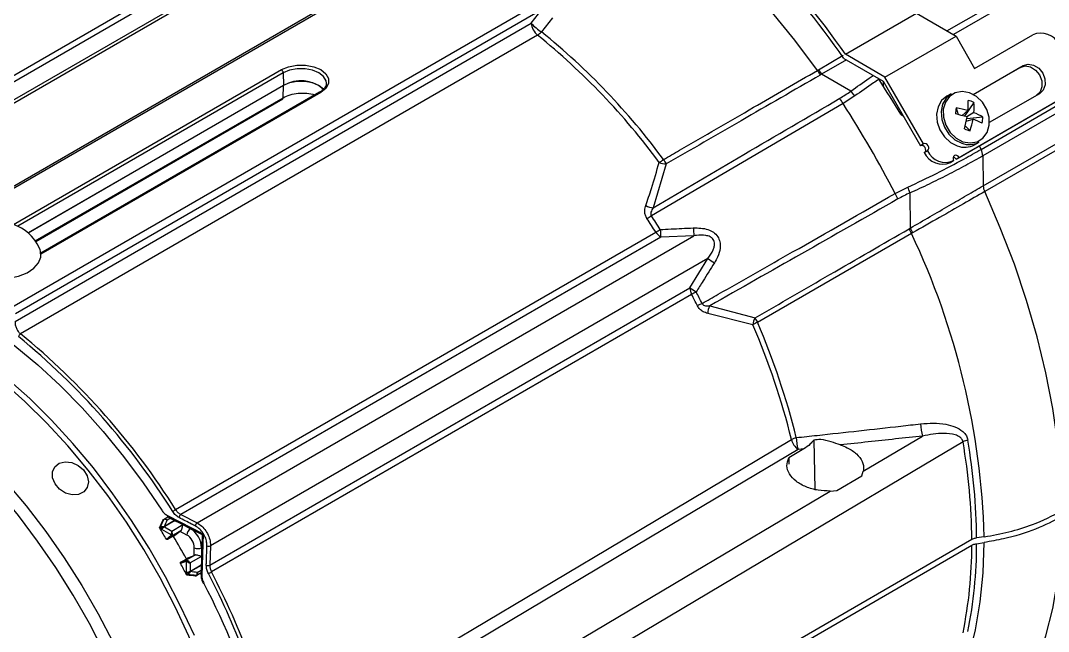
# Model space of a CAD drawing. Extents: x 17.1 to 113.1, y 3.8 to 84.5.
# Drawn here: x 77 to 82.94, y 64 to 67.53 of the extents above; entities that cross this region are included whole.
import ezdxf

# ---------------------------------------------------------------- set-up
doc = ezdxf.new("R2010")
doc.units = 0
doc.header["$MEASUREMENT"] = 0
doc.layers.add('OBJECT', color=7, linetype='CONTINUOUS')

msp = doc.modelspace()

# ---------------------------------------------------------------- linework, layer by layer
at = {"layer": 'OBJECT'}
for p, q in [((79.4542, 68.0082), (76.3479, 66.215)), ((76.3631, 66.2136), (79.492, 68.0199)), ((78.1621, 67.9003), (75.2384, 66.2125)), ((78.1585, 67.8614), (75.2913, 66.2062)), ((75.3751, 66.1517), (78.145, 67.7508)), ((78.1736, 67.7465), (75.4025, 66.1468)), ((82.3491, 67.4668), (82.8655, 67.7649)), ((82.8934, 67.7372), (82.3871, 67.4449)), ((76.9532, 65.8729), (80.0821, 67.6792)), ((76.9737, 65.8364), (80.0133, 67.5911)), ((79.9509, 67.5107), (80.0133, 67.5911)), ((81.7632, 67.3316), (82.1733, 67.5683)), ((82.1733, 67.5683), (82.4019, 67.4364)), ((76.9715, 65.7907), (79.9509, 67.5107)), ((80.0722, 67.5407), (80.0096, 67.4604)), ((82.5093, 67.2503), (82.8452, 67.4442)), ((79.9866, 67.4417), (77.0034, 65.7195)), ((81.9917, 67.1996), (82.4019, 67.4364)), ((82.4019, 67.4364), (82.5093, 67.2503)), ((81.6087, 67.2424), (81.7513, 67.3259)), ((81.9917, 67.1996), (81.7632, 67.3316)), ((81.7549, 67.3069), (81.9812, 67.1763)), ((76.9622, 66.35), (78.5085, 67.2427)), ((78.5191, 67.2247), (76.9871, 66.3403)), ((78.5191, 67.2247), (78.5207, 67.1527)), ((81.6019, 67.2385), (81.6087, 67.2424)), ((81.7943, 67.1188), (81.6259, 67.2161)), ((82.5005, 67.0991), (82.7893, 67.2658)), ((82.5005, 67.0991), (82.7713, 67.2554)), ((82.7713, 67.2554), (82.7893, 67.2658)), ((77.0469, 66.3019), (78.5207, 67.1527)), ((78.5207, 67.1521), (77.0473, 66.3015)), ((78.5191, 67.0812), (78.5207, 67.1521)), ((81.9574, 67.1866), (81.9522, 67.1931)), ((81.9812, 67.1763), (82.1962, 66.8039)), ((82.2142, 66.8143), (81.9917, 67.1996)), ((82.5462, 66.7832), (83.22, 67.1722)), ((78.7284, 67.1122), (77.1205, 66.184)), ((78.7359, 67.1114), (77.1209, 66.1791)), ((81.8171, 67.091), (81.7496, 67.0473)), ((82.3741, 67.1041), (82.3479, 67.089)), ((82.4198, 66.7367), (83.0452, 67.0977)), ((83.2301, 67.1349), (82.5563, 66.7459)), ((82.8828, 67.1039), (82.594, 66.9372)), ((77.0884, 66.2553), (78.5191, 67.0812)), ((77.0907, 66.2519), (78.516, 67.0746)), ((81.7496, 67.0473), (80.6439, 66.4001)), ((82.4018, 66.7263), (83.0272, 67.0873)), ((82.5048, 67.0543), (82.4506, 66.9742)), ((82.4026, 67.0219), (82.4139, 66.9838)), ((82.4381, 66.9777), (82.4701, 67.0069)), ((82.5051, 66.9948), (82.4633, 66.9704)), ((82.4831, 66.8903), (82.4547, 66.9181)), ((82.4607, 66.945), (82.5002, 66.9577)), ((82.5572, 66.9685), (82.4632, 66.9583)), ((82.5589, 66.5731), (83.1575, 66.9187)), ((82.2142, 66.8143), (82.1962, 66.8039)), ((82.509, 66.8101), (82.5351, 66.8252)), ((82.5358, 66.8036), (82.5462, 66.7832)), ((82.2187, 66.7649), (82.2367, 66.7753)), ((82.4198, 66.7367), (82.4018, 66.7263)), ((82.5563, 66.7459), (82.5589, 66.5731)), ((82.9711, 66.7729), (82.5671, 66.5397)), ((80.7296, 66.6994), (80.6548, 66.4466)), ((82.3876, 66.7181), (82.3696, 66.7077)), ((82.3696, 66.7077), (82.3699, 66.7079)), ((82.3699, 66.7079), (82.3879, 66.7183)), ((82.3876, 66.7181), (82.3879, 66.7183)), ((82.0499, 66.5281), (82.1238, 66.5656)), ((82.136, 66.5326), (82.1376, 66.3292)), ((77.8983, 64.706), (80.6694, 66.3057)), ((80.698, 66.2769), (77.928, 64.6779)), ((78.0224, 64.6295), (80.8896, 66.2848)), ((80.8896, 66.2848), (80.698, 66.2769)), ((82.1449, 66.2981), (81.2557, 65.7859)), ((82.1515, 66.3019), (82.1449, 66.2981)), ((80.9695, 66.1545), (78.0995, 64.4977)), ((80.8657, 65.9845), (80.9695, 66.1545)), ((78.0957, 64.3854), (80.8657, 65.9845)), ((80.8762, 65.9465), (78.1051, 64.3468)), ((80.9803, 65.8807), (81.2422, 65.8114)), ((81.2289, 65.7723), (80.9687, 65.8377)), ((81.5803, 65.1069), (81.5866, 64.8232)), ((81.8667, 64.9272), (82.209, 65.1304)), ((81.5236, 65.0569), (81.4361, 65.0052)), ((81.5236, 65.0569), (81.4904, 65.0535)), ((81.4361, 65.0052), (81.4375, 64.9679)), ((81.7137, 64.8156), (81.858, 64.9007)), ((81.858, 64.9007), (81.8667, 64.9272)), ((81.6751, 64.8134), (81.7137, 64.8156)), ((77.8325, 64.6516), (77.8542, 64.6641)), ((77.8689, 64.6565), (77.8489, 64.6449)), ((77.8505, 64.6721), (78.0574, 64.5657)), ((77.928, 64.6779), (78.0224, 64.6295)), ((77.8063, 64.6035), (77.8114, 64.6065)), ((77.8118, 64.6017), (77.8068, 64.5988)), ((77.8114, 64.6065), (77.8117, 64.6066)), ((77.8122, 64.602), (77.8118, 64.6017)), ((77.831, 64.65), (77.8255, 64.6468)), ((77.8269, 64.6484), (77.8324, 64.6516)), ((77.8311, 64.65), (77.831, 64.65)), ((77.832, 64.6092), (77.8336, 64.6104)), ((77.834, 64.6069), (77.8327, 64.6061)), ((77.8336, 64.6104), (77.8924, 64.6444)), ((77.8359, 64.608), (77.834, 64.6069)), ((77.834, 64.6069), (77.876, 64.5827)), ((77.8959, 64.6426), (77.8359, 64.608)), ((77.876, 64.5827), (77.9406, 64.62)), ((77.9406, 64.62), (77.9841, 64.5961)), ((77.9852, 64.5968), (77.9841, 64.5961)), ((77.8725, 64.5603), (77.8181, 64.5917)), ((77.8455, 64.5358), (77.8708, 64.556)), ((77.8941, 64.558), (77.8516, 64.5335)), ((77.877, 64.5538), (77.8516, 64.5335)), ((77.928, 64.5833), (77.877, 64.5538)), ((77.8954, 64.5583), (77.886, 64.5507)), ((77.9249, 64.5808), (77.8862, 64.5504)), ((77.9634, 64.5597), (77.9249, 64.5808)), ((78.0574, 64.5657), (78.0495, 64.3261)), ((82.5646, 64.5493), (82.5207, 64.5425)), ((78.0049, 64.4423), (78.0058, 64.4862)), ((78.0477, 64.4859), (78.0467, 64.4363)), ((78.0495, 64.4869), (78.0477, 64.4859)), ((78.0995, 64.4977), (78.0957, 64.3854)), ((82.4929, 64.5332), (79.1809, 62.6213)), ((79.1809, 62.5886), (82.4929, 64.5006)), ((82.5207, 64.5098), (82.5646, 64.5166)), ((77.9273, 64.4025), (77.9698, 64.427)), ((77.9576, 64.4143), (78.0086, 64.4438)), ((77.9591, 64.424), (78.0049, 64.4423)), ((77.9593, 64.4236), (77.9706, 64.428)), ((78.0467, 64.4363), (77.9821, 64.399)), ((77.9563, 64.4079), (77.9261, 64.3961)), ((77.9273, 64.4025), (77.9576, 64.4143)), ((77.9609, 64.3444), (77.9609, 64.4072)), ((77.9821, 64.399), (77.9821, 64.3505)), ((77.9839, 64.3517), (78.0462, 64.3876)), ((78.0461, 64.3838), (77.9848, 64.3484)), ((77.9614, 64.331), (77.9664, 64.3339)), ((77.9704, 64.3312), (77.9652, 64.3282)), ((77.9664, 64.3339), (77.9668, 64.3341)), ((77.9706, 64.3313), (77.9704, 64.3312)), ((77.9806, 64.3498), (77.9821, 64.3505)), ((77.9821, 64.3505), (77.9839, 64.3517)), ((77.9848, 64.3484), (77.9829, 64.3476)), ((78.0124, 64.3232), (78.0178, 64.3264)), ((78.0447, 64.3411), (78.0144, 64.3237)), ((78.0199, 64.3268), (78.0144, 64.3237)), ((78.0178, 64.3264), (78.0179, 64.3264)), ((78.02, 64.3269), (78.0199, 64.3268)), ((78.0447, 64.3411), (78.02, 64.3269)), ((78.0224, 64.3444), (78.0453, 64.3576))]:
    msp.add_line(p, q, dxfattribs=at)
at = {"layer": 'OBJECT', "flags": 128}
for points in [[(81.6019, 67.2385), (81.4714, 67.4129), (81.3354, 67.58), (81.1945, 67.739), (81.0492, 67.8891), (80.9004, 68.0297), (80.7488, 68.16), (80.5949, 68.2796), (80.4396, 68.3877), (80.2835, 68.484), (80.1274, 68.5679), (79.9721, 68.6391), (79.8182, 68.6972), (79.6666, 68.742), (79.5178, 68.7732), (79.3725, 68.7907), (79.2316, 68.7945), (79.0956, 68.7844), (78.9651, 68.7606)], [(78.5085, 67.2427), (78.5492, 67.2598), (78.597, 67.2688), (78.6473, 67.2688), (78.6952, 67.2598), (78.7359, 67.2427), (78.7654, 67.2192), (78.781, 67.1916), (78.781, 67.1626), (78.7654, 67.1349), (78.7359, 67.1114)], [(81.7694, 67.2986), (81.6259, 67.2161), (81.6259, 67.2161), (81.6259, 67.2161)], [(82.7893, 67.2658), (82.8182, 67.2743), (82.8497, 67.2691), (82.8792, 67.2511), (82.9022, 67.223), (82.915, 67.1891), (82.9159, 67.1546), (82.9045, 67.1246), (82.8828, 67.1039)], [(78.768, 67.1645), (78.7662, 67.1783), (78.7521, 67.2034), (78.7253, 67.2247), (78.6884, 67.2401), (78.645, 67.2483), (78.5994, 67.2483), (78.556, 67.2401), (78.5191, 67.2247)], [(82.7713, 67.2554), (82.8002, 67.2639), (82.8317, 67.2587), (82.8612, 67.2407), (82.8842, 67.2126), (82.897, 67.1787), (82.8979, 67.1442), (82.8865, 67.1142), (82.8648, 67.0935)], [(78.5207, 67.1527), (78.557, 67.1679), (78.5997, 67.1759), (78.6446, 67.1759), (78.6873, 67.1679), (78.7237, 67.1527), (78.7501, 67.1317), (78.7516, 67.1299)], [(81.9806, 67.1767), (81.9813, 67.1604), (81.9819, 67.1473)], [(82.3479, 67.089), (82.3186, 67.0641), (82.2982, 67.0287), (82.2893, 66.9862), (82.2928, 66.9404), (82.3084, 66.8955), (82.3346, 66.8553), (82.3692, 66.8235), (82.409, 66.803)], [(82.3741, 67.1041), (82.3447, 67.0793), (82.3243, 67.0438), (82.3155, 67.0013), (82.319, 66.9555), (82.3346, 66.9106), (82.3608, 66.8704), (82.3954, 66.8386), (82.4352, 66.8181)], [(82.442, 66.8272), (82.4839, 66.8199), (82.5236, 66.8271), (82.5571, 66.8482), (82.5812, 66.8809), (82.5935, 66.9223), (82.5927, 66.9681), (82.5791, 67.0139), (82.5538, 67.0552), (82.5195, 67.088), (82.4793, 67.1091), (82.4374, 67.1164), (82.3977, 67.1092), (82.3642, 67.0881), (82.3401, 67.0553), (82.3279, 67.014), (82.3286, 66.9682), (82.3422, 66.9224), (82.3675, 66.8811), (82.4019, 66.8482), (82.442, 66.8272)], [(82.2187, 66.7649), (82.2239, 66.7699), (82.2267, 66.7771), (82.2265, 66.7855), (82.2234, 66.7936), (82.2178, 66.8004), (82.2107, 66.8047), (82.2031, 66.8059), (82.1962, 66.8039)], [(82.2367, 66.7753), (82.2419, 66.7803), (82.2447, 66.7875), (82.2445, 66.7959), (82.2414, 66.804), (82.2358, 66.8108), (82.2287, 66.8151), (82.2211, 66.8163), (82.2142, 66.8143)], [(82.4198, 66.7367), (82.4143, 66.7434), (82.4072, 66.7478), (82.3996, 66.749), (82.3926, 66.747), (82.3874, 66.742), (82.3847, 66.7348), (82.3849, 66.7265), (82.3879, 66.7183)], [(83.0129, 64.6987), (83.0063, 64.8903), (82.9887, 65.0873), (82.96, 65.2889), (82.9204, 65.4941), (82.8701, 65.7018), (82.8093, 65.9113), (82.7383, 66.1214), (82.6574, 66.3312), (82.5671, 66.5397)], [(76.7182, 66.0779), (76.7649, 66.057), (76.8192, 66.0434), (76.8777, 66.0381), (76.9365, 66.0413), (76.9922, 66.0529), (77.0411, 66.0721), (77.0803, 66.0977), (77.1071, 66.1281), (77.12, 66.1614), (77.1182, 66.1956), (77.1156, 66.2035)], [(75.7585, 66.131), (75.7899, 66.1319), (75.9122, 66.1275), (76.0383, 66.1103), (76.1676, 66.0806), (76.2994, 66.0384), (76.433, 65.9839), (76.5677, 65.9176), (76.7027, 65.8396), (76.8373, 65.7505), (76.9709, 65.6507), (77.1027, 65.5407), (77.232, 65.4212), (77.3582, 65.2927), (77.4804, 65.156), (77.5982, 65.0118), (77.7109, 64.8608), (77.8178, 64.7038)], [(77.8687, 62.3842), (77.8638, 62.54), (77.8492, 62.7007), (77.8248, 62.8653), (77.7909, 63.0329), (77.7476, 63.2026), (77.6951, 63.3735), (77.6339, 63.5447), (77.5641, 63.7152), (77.4861, 63.8841), (77.4005, 64.0504), (77.3076, 64.2133), (77.2079, 64.3719), (77.1021, 64.5252), (76.9907, 64.6726), (76.8743, 64.813), (76.7535, 64.9459), (76.6289, 65.0705), (76.5014, 65.186), (76.3715, 65.2919), (76.24, 65.3875), (76.1076, 65.4725), (75.9751, 65.5462), (75.8506, 65.605)], [(78.2837, 62.6413), (78.2787, 62.7977), (78.2639, 62.959), (78.2391, 63.1242), (78.2047, 63.2925), (78.1607, 63.4628), (78.1075, 63.6344), (78.0454, 63.8061), (77.9746, 63.977), (77.8956, 64.1463), (77.8088, 64.3128), (77.7147, 64.4758), (77.6139, 64.6342), (77.5068, 64.7872), (77.3942, 64.934), (77.2766, 65.0737), (77.1546, 65.2055), (77.029, 65.3287), (76.9005, 65.4427)], [(78.0067, 63.9796), (77.9273, 64.1504), (77.8402, 64.3185), (77.7457, 64.483), (77.6444, 64.6431), (77.5368, 64.7978), (77.4235, 64.9462), (77.3053, 65.0876), (77.1826, 65.2212), (77.0562, 65.3462), (76.9269, 65.462)], [(78.5567, 63.3875), (78.6441, 63.4395), (78.9935, 63.6473), (80.3913, 64.4787), (81.4521, 65.1098)], [(82.4421, 65.0965), (82.2775, 64.9987), (81.5723, 64.5796), (79.0978, 63.1093)], [(81.4904, 65.0535), (80.639, 64.5466), (79.7295, 64.0052), (78.5953, 63.3302)], [(77.3666, 64.9346), (77.3871, 64.9015), (77.3945, 64.8663), (77.3879, 64.8338), (77.3681, 64.8085), (77.3379, 64.7936), (77.3012, 64.7913), (77.2632, 64.8019), (77.2288, 64.8238), (77.2028, 64.8542), (77.1886, 64.8889), (77.1882, 64.9233), (77.2016, 64.9527), (77.227, 64.9732), (77.2611, 64.9819), (77.2991, 64.9777), (77.3359, 64.9612), (77.3666, 64.9346)], [(76.9181, 64.8667), (77.0357, 64.727), (77.1484, 64.5803), (77.2554, 64.4272), (77.3562, 64.2688), (77.4503, 64.1059), (77.5371, 63.9393), (77.6161, 63.7701), (77.6869, 63.5991), (77.7491, 63.4274), (77.8023, 63.2559), (77.8462, 63.0855), (77.8806, 62.9172), (77.9054, 62.752), (77.9203, 62.5907), (77.9252, 62.4343)], [(79.3879, 63.4559), (79.9285, 63.7768), (80.8392, 64.3173), (81.6751, 64.8134)], [(82.5671, 63.3398), (82.6574, 63.444), (82.7383, 63.5604), (82.8093, 63.6886), (82.8701, 63.8278), (82.9204, 63.9775), (82.96, 64.1369), (82.9887, 64.3054), (83.0063, 64.482), (83.0129, 64.666)], [(82.1449, 63.2525), (82.2299, 63.3525), (82.306, 63.464), (82.3729, 63.5864), (82.4301, 63.7193), (82.4774, 63.8619), (82.5147, 64.0137), (82.5417, 64.1739), (82.5584, 64.3418), (82.5646, 64.5166)]]:
    msp.add_lwpolyline(points, dxfattribs=at)
at = {"layer": 'OBJECT'}
for centre, radius, start, end in [((77.7762, 64.5578), 4.8569, 34.82672, 53.35892), ((77.7977, 64.5659), 4.8138, 34.70928, 53.29638), ((77.81, 64.4219), 6.069, 26.94753, 33.11138), ((80.0482, 67.5173), 0.0976, 183.87692, 230.84125), ((80.1319, 67.6624), 0.2362, 219.96129, 238.81637), ((79.933, 67.5312), 0.1043, 300.93034, 317.26835), ((77.5142, 64.3678), 3.9738, 36.37435, 51.09902), ((82.8914, 67.3385), 0.1153, 24.81627, 113.6432), ((77.4988, 64.3586), 3.9616, 36.37434, 51.09902), ((78.496, 67.2232), 0.0231, 3.54022, 57.32576), ((82.0606, 67.5088), 0.5325, 210.5142, 213.90147), ((82.0187, 67.4909), 0.4794, 211.21424, 214.97564), ((78.6203, 66.9782), 0.2003, 49.26723, 119.79659), ((78.5066, 67.1524), 0.0141, 358.69957, 1.30043), ((76.9568, 63.9299), 5.9676, 30.80361, 33.07498), ((78.7315, 67.1057), 0.00721, 52.84791, 115.84267), ((81.5829, 66.9219), 0.2889, 35.82385, 42.95072), ((78.512, 67.0805), 0.00709, 303.89165, 5.39652), ((81.299, 66.7818), 0.5231, 30.51137, 34.41832), ((76.8827, 63.8866), 5.8032, 27.07699, 33.00133), ((82.0524, 67.0505), 0.42, 354.03636, 2.05856), ((82.4147, 66.8465), 0.2265, 66.56585, 75.30776), ((82.1972, 67.0231), 0.3091, 354.75175, 5.80016), ((83.4365, 66.8674), 1.0454, 171.4975, 173.41282), ((82.2436, 66.2574), 0.7461, 72.71897, 78.05298), ((82.3252, 66.5171), 0.5107, 73.5175, 81.28413), ((81.7695, 67.0851), 0.7052, 344.91361, 350.58889), ((82.394, 66.7095), 0.3061, 57.79682, 68.73041), ((82.0142, 67.0451), 0.4937, 341.73043, 349.81115), ((82.3511, 66.56), 0.4247, 61.68252, 69.45353), ((82.328, 66.9813), 0.2295, 348.08849, 356.8211), ((82.7649, 67.7586), 0.913, 249.85323, 252.02015), ((82.4513, 66.9139), 0.1187, 249.13515, 299.05009), ((82.4775, 66.929), 0.1187, 249.13475, 299.05079), ((82.3234, 66.8133), 0.1153, 204.81634, 293.64299), ((82.3414, 66.8237), 0.1153, 204.81636, 293.64294), ((82.3807, 66.715), 0.0239, 28.2481, 78.29153), ((82.469, 66.7422), 0.0874, 2.39542, 27.93665), ((80.5343, 66.9716), 0.3054, 300.34369, 305.98543), ((80.731, 66.8069), 0.1075, 246.74006, 269.22435), ((81.1787, 66.9998), 0.5403, 210.62594, 213.78091), ((81.8591, 66.449), 0.2892, 16.80314, 23.77978), ((82.6439, 66.5763), 0.0851, 182.17541, 205.4882), ((81.5884, 66.2674), 0.53, 25.68741, 29.46344), ((80.6622, 66.5574), 0.1111, 242.77848, 266.17413), ((80.3363, 66.869), 0.5608, 300.1874, 303.26197), ((76.7501, 63.8116), 4.6455, 32.4714, 33.62674), ((76.7647, 63.8201), 4.6588, 32.47123, 33.62682), ((76.8851, 66.1158), 0.2466, 20.83602, 159.16398), ((80.2573, 67.0158), 0.8209, 300.12718, 302.22806), ((81.4479, 66.3474), 0.7532, 181.98613, 185.3674), ((81.4747, 66.3563), 0.5894, 182.49625, 186.97217), ((82.6149, 66.5637), 0.5399, 206.22133, 209.4711), ((82.5791, 66.5366), 0.4878, 205.16767, 208.76314), ((80.7439, 66.3511), 0.0872, 211.38436, 238.28009), ((78.1628, 64.4175), 4.4038, 1.71476, 25.27918), ((81.3289, 66.6511), 0.6131, 234.10833, 238.35679), ((80.9535, 65.9883), 0.0878, 182.43704, 208.39713), ((81.3245, 66.662), 0.8182, 235.89063, 238.95575), ((81.264, 65.2711), 0.7788, 117.64709, 119.86167), ((76.7637, 63.8164), 4.6616, 26.47846, 27.39109), ((76.7532, 63.8101), 4.6436, 26.47801, 27.39136), ((81.1972, 65.3789), 0.5781, 116.83064, 119.81364), ((81.0812, 65.8306), 0.1127, 153.58924, 176.38088), ((81.3368, 65.7574), 0.1089, 150.26085, 172.12493), ((81.3803, 65.5063), 0.3061, 114.0217, 119.65022), ((81.7339, 66.0549), 0.5486, 206.34144, 209.35921), ((77.4156, 64.1224), 4.185, 13.8093, 23.4219), ((77.4005, 64.1139), 4.1722, 13.80932, 23.42187), ((77.0184, 65.6951), 0.0286, 121.6808, 163.1743), ((74.3996, 62.518), 4.1064, 32.01679, 50.87087), ((74.3987, 62.5178), 4.1273, 32.01678, 50.87088), ((82.4367, 65.2033), 0.239, 180.66913, 197.74885), ((81.5166, 64.9945), 0.1321, 106.26921, 119.23214), ((81.5491, 65.1346), 0.1001, 194.37684, 234.15767), ((81.7232, 65.1255), 0.2436, 180.9856, 197.19511), ((82.4952, 65.0012), 0.109, 103.45057, 119.09761), ((78.9828, 64.5007), 3.5102, 0.53128, 9.77235), ((79.0015, 64.5099), 3.5193, 0.53051, 9.77237), ((77.8582, 64.6707), 0.0078, 169.74448, 233.9466), ((78.0001, 64.5302), 0.2031, 120.07302, 125.74768), ((77.9425, 64.6581), 0.0245, 126.22138, 175.66175), ((74.0724, 62.2645), 4.404, 31.04628, 32.00882), ((77.8163, 64.6045), 0.00528, 157.8179, 211.69856), ((77.8166, 64.6048), 0.00525, 159.69794, 212.99811), ((74.0102, 62.2262), 4.4828, 31.8484, 31.99984), ((77.8157, 64.6066), 0.0136, 4.06871, 8.59693), ((77.8531, 64.5765), 0.0387, 125.43474, 126.09311), ((77.8342, 64.6485), 0.00353, 120.45374, 155.87818), ((77.8342, 64.6486), 0.00346, 120.49995, 156.26566), ((77.838, 64.6128), 0.00706, 210.68546, 235.46171), ((77.8396, 64.614), 0.00707, 210.84032, 238.23502), ((78.0369, 64.6098), 0.0245, 126.34867, 175.74625), ((77.8671, 64.5599), 0.00535, 313.45248, 4.40469), ((77.8751, 64.5583), 0.00488, 208.48014, 293.57526), ((77.876, 64.5671), 0.00769, 242.61398, 297.38699), ((77.8715, 64.5596), 0.00802, 313.44967, 4.40803), ((74.0987, 62.2794), 4.4162, 29.04815, 30.95185), ((78.0106, 64.557), 0.0473, 124.12992, 176.71711), ((78.0271, 64.5284), 0.0473, 243.28665, 295.86606), ((78.0894, 64.5205), 0.025, 245.3089, 293.80822), ((79.9592, 64.5007), 2.5337, 348.50934, 359.99744), ((79.9804, 64.5099), 2.5404, 348.50944, 359.99829), ((74.0696, 62.2624), 4.4074, 27.99161, 28.9534), ((77.9605, 64.4104), 0.00488, 126.42108, 211.52362), ((77.9578, 64.4027), 0.00535, 55.59338, 106.56354), ((77.9599, 64.4067), 0.00802, 55.59642, 106.56014), ((77.9685, 64.4068), 0.00769, 122.611, 177.389), ((78.0856, 64.4082), 0.0249, 245.40101, 293.94563), ((73.9604, 62.2038), 4.5371, 28.00107, 28.15071), ((77.9711, 64.3364), 0.00528, 208.30248, 262.17674), ((77.9715, 64.3365), 0.00525, 207.00104, 260.30079), ((77.9726, 64.3347), 0.0137, 51.42431, 55.91821), ((77.9634, 64.3864), 0.0432, 293.96339, 294.55335), ((77.9891, 64.3511), 0.00707, 184.55392, 209.30345), ((77.991, 64.3519), 0.00707, 181.77113, 209.15885), ((78.0182, 64.3299), 0.00353, 264.09599, 299.56238), ((78.0183, 64.3299), 0.00346, 263.73696, 299.50004), ((78.052, 64.3333), 0.00761, 186.88113, 251.41896), ((78.0089, 64.514), 0.193, 293.94248, 299.91633), ((74.3253, 62.3671), 4.2468, 12.73962, 27.64637), ((74.324, 62.3662), 4.2684, 12.73963, 27.64637), ((78.0574, 64.2876), 0.00643, 269.10222, 301.98593), ((74.8343, 62.5695), 3.6528, 1.92232, 27.96007)]:
    msp.add_arc(centre, radius, start, end, dxfattribs=at)
for centre, major_axis, ratio, start_param, end_param in [((76.4186, 63.6186), (2.1247, 4.0606), 0.178723, 5.049538, 5.060499), ((76.428, 63.6391), (2.1331, 4.0765), 0.178723, 5.044213, 5.055125), ((76.4398, 63.6309), (2.1283, 4.0899), 0.180061, 5.046579, 5.055249), ((77.876, 64.5705), (0.0023, 0.0159), 0.166917, 0.719043, 2.289839), ((77.876, 64.5705), (-0.0023, 0.0159), 0.166917, 3.993346, 5.564143), ((77.9456, 64.5927), (0.0279, 0.0189), 0.073663, 2.202362, 2.357251), ((77.9623, 64.5101), (-0.03, 0.052), 0.605893, 3.927074, 5.497871), ((77.983, 64.522), (-0.045, 0.0779), 0.596389, 3.927074, 5.49787), ((78.0256, 64.4543), (0.0303, 0.0148), 0.073527, 3.925922, 4.080811), ((77.9715, 64.4051), (0.015, -0.006), 0.166829, 3.993239, 5.564035), ((77.9715, 64.4051), (0.0126, -0.01), 0.166963, 0.719175, 2.289971), ((76.4186, 63.6186), (4.5791, -0.1905), 0.178783, 1.222738, 1.233699), ((76.441, 63.6166), (4.597, -0.1912), 0.178783, 1.228112, 1.239024), ((76.4398, 63.6309), (4.6063, -0.202), 0.180122, 1.227989, 1.236658)]:
    msp.add_ellipse(centre, major_axis=major_axis, ratio=ratio, start_param=start_param, end_param=end_param, dxfattribs=at)
for points, knots in [([(83.2416, 67.1874), (83.2248, 67.22), (83.1762, 67.3142), (83.0907, 67.468), (82.9985, 67.6222), (82.9392, 67.7144), (82.9174, 67.7482)], [0, 0, 0, 0, 0.169694, 0.491691, 0.81372, 1, 1, 1, 1]), ([(80.7137, 66.7245), (80.7446, 66.7424), (80.918, 66.8428), (81.214, 67.0141), (81.4792, 67.1675), (81.6019, 67.2385)], [0, 0, 0, 0, 0.1041979, 0.5858463, 1, 1, 1, 1]), ([(81.6186, 67.2118), (81.4663, 67.124), (81.17, 66.9532), (80.8736, 66.7824), (80.7296, 66.6994)], [0, 0, 0, 0, 0.514049, 1, 1, 1, 1]), ([(81.6259, 67.2161), (81.6259, 67.2161), (81.6235, 67.2146), (81.6211, 67.2132), (81.6186, 67.2118)], [0, 0, 0, 0, 0.000279, 1, 1, 1, 1]), ([(81.7943, 67.1188), (81.7943, 67.1188), (81.8299, 67.1434), (81.8729, 67.175), (81.916, 67.2038), (81.9241, 67.2093)], [0, 0, 0, 0, 0.000016, 0.810457, 1, 1, 1, 1]), ([(78.7674, 67.1644), (78.7676, 67.1635), (78.7692, 67.1556), (78.7621, 67.1414), (78.7471, 67.124), (78.7334, 67.1154), (78.7284, 67.1122)], [0, 0, 0, 0, 0.046584, 0.450235, 0.797216, 1, 1, 1, 1]), ([(81.9574, 67.1866), (81.947, 67.1797), (81.9005, 67.1492), (81.8536, 67.1164), (81.8171, 67.091)], [0, 0, 0, 0, 0.224508, 1, 1, 1, 1]), ([(78.5191, 67.0812), (78.5318, 67.0873), (78.5571, 67.0995), (78.6059, 67.1085), (78.6544, 67.1076), (78.688, 67.1028), (78.7004, 67.0964), (78.7007, 67.0962)], [0, 0, 0, 0, 0.248165, 0.496311, 0.744932, 0.993995, 1, 1, 1, 1]), ([(81.7305, 67.0774), (81.7521, 67.0908), (81.7737, 67.1042), (81.7943, 67.1188), (81.7943, 67.1188)], [0, 0, 0, 0, 0.99997, 1, 1, 1, 1]), ([(80.6548, 66.4466), (80.8292, 66.5491), (81.1875, 66.7598), (81.5463, 66.9697), (81.7305, 67.0774)], [0, 0, 0, 0, 0.486655, 1, 1, 1, 1]), ([(82.0975, 66.9762), (82.0974, 66.9761), (82.0963, 66.9758), (82.0939, 66.9762), (82.09, 66.9776), (82.0859, 66.9809), (82.0837, 66.9842), (82.0825, 66.9858)], [0, 0, 0, 0, 0.014751, 0.194857, 0.382649, 0.683792, 1, 1, 1, 1]), ([(82.1238, 66.5656), (82.1797, 66.5918), (82.2931, 66.6449), (82.4339, 66.7195), (82.5137, 66.7648), (82.5462, 66.7832)], [0, 0, 0, 0, 0.365392, 0.741453, 1, 1, 1, 1]), ([(82.5563, 66.7459), (82.5563, 66.7459), (82.5249, 66.7278), (82.4589, 66.6909), (82.3547, 66.6358), (82.2466, 66.583), (82.1737, 66.5479), (82.136, 66.5326), (82.136, 66.5326)], [0, 0, 0, 0, 0.000005, 0.258899, 0.517796, 0.758901, 0.999996, 1, 1, 1, 1]), ([(80.6114, 66.4586), (80.6225, 66.4916), (80.6505, 66.5746), (80.6742, 66.6578), (80.6886, 66.7081)], [0, 0, 0, 0, 0.396331, 1, 1, 1, 1]), ([(82.1376, 66.3292), (82.1376, 66.3292), (82.176, 66.3513), (82.2522, 66.3958), (82.362, 66.4592), (82.4651, 66.5189), (82.5286, 66.5556), (82.5589, 66.5731), (82.5589, 66.5731)], [0, 0, 0, 0, 0.000005, 0.254675, 0.509348, 0.754672, 0.999996, 1, 1, 1, 1]), ([(80.9362, 65.8948), (80.9672, 65.9124), (81.1414, 66.0113), (81.5129, 66.2219), (81.8529, 66.4158), (82.0499, 66.5281)], [0, 0, 0, 0, 0.083466, 0.469044, 1, 1, 1, 1]), ([(82.066, 66.4972), (81.8805, 66.3915), (81.5188, 66.1857), (81.1566, 65.9806), (80.9803, 65.8807)], [0, 0, 0, 0, 0.513008, 1, 1, 1, 1]), ([(82.136, 66.5326), (82.136, 66.5326), (82.1123, 66.5217), (82.0892, 66.5094), (82.066, 66.4972)], [0, 0, 0, 0, 0.000029, 1, 1, 1, 1]), ([(82.5671, 66.5397), (82.5269, 66.5165), (82.4453, 66.4695), (82.3045, 66.3889), (82.2037, 66.3316), (82.1515, 66.3019)], [0, 0, 0, 0, 0.319105, 0.647495, 1, 1, 1, 1]), ([(80.6183, 66.3842), (80.6149, 66.3905), (80.608, 66.4031), (80.6045, 66.4276), (80.6072, 66.4459), (80.6108, 66.457), (80.6114, 66.4586)], [0, 0, 0, 0, 0.254854, 0.508631, 0.928591, 1, 1, 1, 1]), ([(80.6548, 66.4466), (80.6492, 66.4385), (80.6422, 66.4281), (80.6397, 66.413), (80.6405, 66.4056), (80.643, 66.4016), (80.6439, 66.4001)], [0, 0, 0, 0, 0.580898, 0.740076, 0.900892, 1, 1, 1, 1]), ([(80.6951, 66.3213), (80.7364, 66.3232), (80.8, 66.3261), (80.8635, 66.3295), (80.8858, 66.3306)], [0, 0, 0, 0, 0.648493, 1, 1, 1, 1]), ([(80.8858, 66.3306), (80.9146, 66.3303), (80.9553, 66.3297), (81.0028, 66.3067), (81.0275, 66.282), (81.0408, 66.2494), (81.0418, 66.2082), (81.029, 66.1666), (81.0136, 66.1401), (81.0073, 66.1292)], [0, 0, 0, 0, 0.26946, 0.38121, 0.493906, 0.593567, 0.708386, 0.879636, 1, 1, 1, 1]), ([(81.2422, 65.8114), (81.3863, 65.8947), (81.6824, 66.066), (81.9785, 66.2372), (82.1306, 66.3251)], [0, 0, 0, 0, 0.486388, 1, 1, 1, 1]), ([(82.1306, 66.3251), (82.1329, 66.3265), (82.1353, 66.3278), (82.1376, 66.3292), (82.1376, 66.3292)], [0, 0, 0, 0, 0.999705, 1, 1, 1, 1]), ([(80.9695, 66.1545), (80.9813, 66.1704), (80.9971, 66.1917), (81.0077, 66.2236), (81.0092, 66.2422), (81.0049, 66.2582), (80.9959, 66.2708), (80.9799, 66.2816), (80.9488, 66.2901), (80.917, 66.289), (80.8947, 66.2856), (80.8896, 66.2848)], [0, 0, 0, 0, 0.248555, 0.3333352, 0.4187373, 0.4770675, 0.535602, 0.6044922, 0.7131677, 0.9343368, 1, 1, 1, 1]), ([(81.0073, 66.1292), (80.9853, 66.0943), (80.9502, 66.0383), (80.9156, 65.9821), (80.9026, 65.961)], [0, 0, 0, 0, 0.624895, 1, 1, 1, 1]), ([(80.9687, 65.8377), (80.9598, 65.8403), (80.9438, 65.8449), (80.9226, 65.8599), (80.9139, 65.8738), (80.9098, 65.8805)], [0, 0, 0, 0, 0.395776, 0.712488, 1, 1, 1, 1]), ([(80.9362, 65.8948), (80.9373, 65.8928), (80.9396, 65.889), (80.9462, 65.8842), (80.9598, 65.8795), (80.9718, 65.8802), (80.9803, 65.8807)], [0, 0, 0, 0, 0.128041, 0.255391, 0.479319, 1, 1, 1, 1]), ([(76.9715, 65.7907), (76.9716, 65.7844), (76.9717, 65.7717), (76.9785, 65.7515), (76.9891, 65.7328), (76.9986, 65.7239), (77.0034, 65.7195)], [0, 0, 0, 0, 0.249668, 0.499372, 0.748128, 1, 1, 1, 1]), ([(81.4796, 65.1213), (81.5198, 65.1256), (81.7209, 65.1474), (81.9602, 65.1739), (82.1592, 65.1962), (82.1976, 65.2005)], [0, 0, 0, 0, 0.1678724, 0.839364, 1, 1, 1, 1]), ([(82.1976, 65.2005), (82.2221, 65.2025), (82.2711, 65.2065), (82.3379, 65.2007), (82.3962, 65.1856), (82.4374, 65.1628), (82.4623, 65.1345), (82.4675, 65.1156), (82.4698, 65.1073)], [0, 0, 0, 0, 0.227374, 0.454238, 0.628217, 0.803357, 0.912623, 1, 1, 1, 1]), ([(82.4421, 65.0965), (82.4407, 65.1015), (82.4374, 65.1126), (82.4217, 65.1277), (82.3865, 65.1429), (82.313, 65.1493), (82.2495, 65.1378), (82.209, 65.1304)], [0, 0, 0, 0, 0.062412, 0.139208, 0.265335, 0.530913, 1, 1, 1, 1]), ([(81.5803, 65.1069), (81.5738, 65.0991), (81.5563, 65.0781), (81.5362, 65.0651), (81.5236, 65.0569)], [0, 0, 0, 0, 0.372319, 1, 1, 1, 1]), ([(81.7341, 65.0791), (81.7166, 65.085), (81.6797, 65.0974), (81.6277, 65.1131), (81.5939, 65.1087), (81.5803, 65.1069)], [0, 0, 0, 0, 0.350762, 0.739165, 1, 1, 1, 1]), ([(82.209, 65.1304), (82.1045, 65.119), (81.9462, 65.1017), (81.7878, 65.0848), (81.7341, 65.0791)], [0, 0, 0, 0, 0.6605152, 1, 1, 1, 1]), ([(81.7341, 65.0791), (81.7479, 65.0741), (81.7839, 65.061), (81.8306, 65.0287), (81.8637, 64.9842), (81.8702, 64.9487), (81.8672, 64.9302), (81.8667, 64.9272)], [0, 0, 0, 0, 0.162696, 0.424831, 0.687546, 0.950209, 1, 1, 1, 1]), ([(81.6751, 64.8134), (81.6519, 64.8139), (81.6038, 64.815), (81.5344, 64.8351), (81.4761, 64.8681), (81.4373, 64.9111), (81.4207, 64.9592), (81.431, 64.9899), (81.4361, 65.0052)], [0, 0, 0, 0, 0.156109, 0.324409, 0.493191, 0.662433, 0.831758, 1, 1, 1, 1]), ([(77.8178, 64.7038), (77.8225, 64.6973), (77.8321, 64.684), (77.8443, 64.6761), (77.8505, 64.6721)], [0, 0, 0, 0, 0.4877, 1, 1, 1, 1]), ([(77.8536, 64.6644), (77.8679, 64.657), (77.9339, 64.623), (78.0001, 64.589), (78.0521, 64.5625)], [0, 0, 0, 0, 0.215811, 1, 1, 1, 1]), ([(77.9181, 64.66), (77.9116, 64.664), (77.8979, 64.6724), (77.8871, 64.6873), (77.8814, 64.6951)], [0, 0, 0, 0, 0.474045, 1, 1, 1, 1]), ([(77.8983, 64.706), (77.9023, 64.7004), (77.9105, 64.6893), (77.9216, 64.6812), (77.9274, 64.6782), (77.928, 64.6779)], [0, 0, 0, 0, 0.471916, 0.943784, 1, 1, 1, 1]), ([(78.0124, 64.6116), (78.005, 64.6154), (77.9735, 64.6315), (77.9421, 64.6477), (77.9181, 64.66)], [0, 0, 0, 0, 0.237767, 1, 1, 1, 1]), ([(82.5646, 64.5493), (82.6124, 64.5581), (82.7092, 64.5758), (82.8645, 64.6233), (82.958, 64.6708), (83.0129, 64.6987)], [0, 0, 0, 0, 0.287513, 0.581796, 1, 1, 1, 1]), ([(83.0129, 64.666), (82.9639, 64.6409), (82.8625, 64.5888), (82.7059, 64.5417), (82.6018, 64.5232), (82.5646, 64.5166)], [0, 0, 0, 0, 0.375049, 0.776984, 1, 1, 1, 1]), ([(77.8068, 64.5988), (77.8065, 64.5993), (77.806, 64.6003), (77.8058, 64.602), (77.8061, 64.603), (77.8063, 64.6035)], [0, 0, 0, 0, 0.322923, 0.645829, 1, 1, 1, 1]), ([(77.8117, 64.6066), (77.8127, 64.6071), (77.8146, 64.6081), (77.819, 64.6089), (77.824, 64.6092), (77.8274, 64.6089), (77.8291, 64.6087)], [0, 0, 0, 0, 0.24244, 0.484595, 0.734566, 1, 1, 1, 1]), ([(77.8292, 64.6076), (77.8273, 64.6072), (77.8235, 64.6065), (77.8181, 64.6049), (77.8143, 64.6033), (77.8128, 64.6023), (77.8122, 64.602)], [0, 0, 0, 0, 0.3039, 0.585799, 0.849412, 1, 1, 1, 1]), ([(77.8181, 64.5917), (77.8181, 64.5917), (77.8182, 64.5922), (77.8188, 64.5941), (77.8204, 64.5975), (77.8232, 64.6016), (77.8263, 64.6051), (77.8283, 64.6068), (77.8292, 64.6076)], [0, 0, 0, 0, 0.010001, 0.107429, 0.369934, 0.606842, 0.826, 1, 1, 1, 1]), ([(77.8327, 64.6061), (77.832, 64.6056), (77.8302, 64.6044), (77.827, 64.6018), (77.8234, 64.5984), (77.8203, 64.5949), (77.8187, 64.5927), (77.8181, 64.5917), (77.8181, 64.5917)], [0, 0, 0, 0, 0.116667, 0.314986, 0.524424, 0.755198, 0.99068, 1, 1, 1, 1]), ([(77.8255, 64.6468), (77.8258, 64.6472), (77.8261, 64.6479), (77.8267, 64.6483), (77.8269, 64.6484)], [0, 0, 0, 0, 0.642105, 1, 1, 1, 1]), ([(77.8291, 64.6087), (77.8294, 64.6086), (77.8298, 64.6085), (77.8304, 64.6083), (77.8306, 64.6082), (77.8307, 64.6081)], [0, 0, 0, 0, 0.507245, 0.825609, 1, 1, 1, 1]), ([(77.8303, 64.6078), (77.8303, 64.6078), (77.8303, 64.6079), (77.8302, 64.6079), (77.83, 64.6079), (77.8296, 64.6078), (77.8294, 64.6076), (77.8292, 64.6076)], [0, 0, 0, 0, 0.032746, 0.075187, 0.183607, 0.638655, 1, 1, 1, 1]), ([(77.8327, 64.6061), (77.8326, 64.6061), (77.8322, 64.6063), (77.8314, 64.6068), (77.8307, 64.6074), (77.8303, 64.6078)], [0, 0, 0, 0, 0.12418, 0.468277, 1, 1, 1, 1]), ([(77.8307, 64.6081), (77.8307, 64.6081), (77.8311, 64.6085), (77.8315, 64.6088), (77.832, 64.6092)], [0, 0, 0, 0, 0.026957, 1, 1, 1, 1]), ([(77.8307, 64.6081), (77.831, 64.6077), (77.8316, 64.607), (77.8323, 64.6064), (77.8326, 64.6061), (77.8327, 64.6061)], [0, 0, 0, 0, 0.5331577, 0.8727171, 1, 1, 1, 1]), ([(77.8489, 64.6449), (77.8488, 64.645), (77.8482, 64.6455), (77.8462, 64.6471), (77.8426, 64.6493), (77.8381, 64.6508), (77.834, 64.6512), (77.8321, 64.6504), (77.8311, 64.65)], [0, 0, 0, 0, 0.009472, 0.112294, 0.337635, 0.559594, 0.779766, 1, 1, 1, 1]), ([(77.8325, 64.6516), (77.8334, 64.652), (77.8353, 64.6527), (77.8392, 64.652), (77.8433, 64.65), (77.8465, 64.6475), (77.8483, 64.6456), (77.8488, 64.645), (77.8489, 64.6449)], [0, 0, 0, 0, 0.220241, 0.440416, 0.662373, 0.88771, 0.990548, 1, 1, 1, 1]), ([(77.928, 64.5833), (77.9289, 64.5841), (77.9306, 64.5857), (77.9326, 64.5899), (77.9346, 64.5953), (77.9365, 64.6027), (77.9386, 64.6118), (77.9398, 64.6174), (77.9406, 64.62), (77.9406, 64.62)], [0, 0, 0, 0, 0.1049801, 0.2098527, 0.31864, 0.4809857, 0.7083011, 0.9952725, 1, 1, 1, 1]), ([(78.079, 64.4978), (78.0786, 64.5071), (78.0776, 64.5258), (78.0663, 64.5556), (78.0491, 64.5824), (78.03, 64.6014), (78.0173, 64.6088), (78.0124, 64.6116)], [0, 0, 0, 0, 0.2168, 0.433617, 0.650078, 0.866405, 1, 1, 1, 1]), ([(78.0224, 64.6295), (78.0314, 64.6238), (78.0495, 64.6123), (78.0731, 64.584), (78.0905, 64.5513), (78.0989, 64.5212), (78.0994, 64.5042), (78.0995, 64.4977)], [0, 0, 0, 0, 0.216872, 0.433758, 0.650331, 0.86677, 1, 1, 1, 1]), ([(77.8941, 64.558), (77.8945, 64.5582), (77.8952, 64.5587), (77.8959, 64.559), (77.8961, 64.559), (77.8959, 64.5587), (77.8955, 64.5584), (77.8954, 64.5583)], [0, 0, 0, 0, 0.2166174, 0.4332696, 0.6501025, 0.8672324, 1, 1, 1, 1]), ([(78.052, 64.5625), (78.0516, 64.5527), (78.0489, 64.4759), (78.0465, 64.3993), (78.0445, 64.3324)], [0, 0, 0, 0, 0.127267, 1, 1, 1, 1]), ([(78.052, 64.5625), (78.052, 64.5625), (78.0517, 64.5623), (78.0533, 64.5633), (78.0556, 64.5647), (78.0573, 64.5657), (78.0574, 64.5657)], [0, 0, 0, 0, 0.036374, 0.451335, 0.991026, 1, 1, 1, 1]), ([(82.5207, 64.5425), (82.5141, 64.5411), (82.5038, 64.539), (82.4958, 64.5347), (82.4929, 64.5332)], [0, 0, 0, 0, 0.643557, 1, 1, 1, 1]), ([(77.8516, 64.5335), (77.8512, 64.5333), (77.8503, 64.533), (77.8488, 64.5331), (77.8474, 64.5337), (77.8462, 64.5347), (77.8457, 64.5354), (77.8455, 64.5358)], [0, 0, 0, 0, 0.21429, 0.428491, 0.642921, 0.85769, 1, 1, 1, 1]), ([(78.0752, 64.3856), (78.0755, 64.394), (78.0767, 64.4314), (78.078, 64.4688), (78.079, 64.4978)], [0, 0, 0, 0, 0.226063, 1, 1, 1, 1]), ([(82.4929, 64.5006), (82.4983, 64.5032), (82.5067, 64.5073), (82.517, 64.5092), (82.5207, 64.5098)], [0, 0, 0, 0, 0.643567, 1, 1, 1, 1]), ([(77.9706, 64.428), (77.9709, 64.4281), (77.9714, 64.4283), (77.9716, 64.4282), (77.9713, 64.4279), (77.9706, 64.4275), (77.97, 64.4271), (77.9698, 64.427)], [0, 0, 0, 0, 0.217536, 0.435075, 0.652491, 0.869475, 1, 1, 1, 1]), ([(78.0467, 64.4363), (78.0466, 64.4363), (78.044, 64.4369), (78.0386, 64.4386), (78.0297, 64.4414), (78.0222, 64.4434), (78.0166, 64.4445), (78.012, 64.4448), (78.0097, 64.4441), (78.0086, 64.4438)], [0, 0, 0, 0, 0.004728, 0.291698, 0.519013, 0.68136, 0.790144, 0.895016, 1, 1, 1, 1]), ([(77.9261, 64.3961), (77.9259, 64.3966), (77.9254, 64.3976), (77.9253, 64.3993), (77.9257, 64.4008), (77.9264, 64.4019), (77.927, 64.4023), (77.9273, 64.4025)], [0, 0, 0, 0, 0.2151221, 0.4302528, 0.6452457, 0.8598702, 1, 1, 1, 1]), ([(78.0872, 64.3376), (78.0836, 64.3456), (78.0764, 64.3618), (78.0756, 64.3775), (78.0752, 64.3856)], [0, 0, 0, 0, 0.4881139, 1, 1, 1, 1]), ([(78.0957, 64.3854), (78.0959, 64.3793), (78.0963, 64.3666), (78.1021, 64.3535), (78.1051, 64.3468)], [0, 0, 0, 0, 0.487924, 1, 1, 1, 1]), ([(77.9609, 64.3444), (77.9609, 64.3444), (77.9621, 64.3444), (77.9648, 64.3446), (77.9694, 64.3456), (77.9741, 64.347), (77.9779, 64.3485), (77.9799, 64.3495), (77.9806, 64.3498)], [0, 0, 0, 0, 0.00932, 0.244799, 0.475579, 0.685014, 0.883334, 1, 1, 1, 1]), ([(77.9802, 64.346), (77.9791, 64.3456), (77.9766, 64.3447), (77.972, 64.3438), (77.9671, 64.3435), (77.9634, 64.3438), (77.9614, 64.3442), (77.9609, 64.3444), (77.9609, 64.3444)], [0, 0, 0, 0, 0.174001, 0.393156, 0.630061, 0.892572, 0.990005, 1, 1, 1, 1]), ([(77.9652, 64.3282), (77.9647, 64.3283), (77.9638, 64.3285), (77.9624, 64.3295), (77.9618, 64.3305), (77.9614, 64.331)], [0, 0, 0, 0, 0.322231, 0.644335, 1, 1, 1, 1]), ([(77.9668, 64.3341), (77.9678, 64.3347), (77.9697, 64.3358), (77.9733, 64.3387), (77.977, 64.3422), (77.9791, 64.3447), (77.9802, 64.346)], [0, 0, 0, 0, 0.242421, 0.484555, 0.734489, 1, 1, 1, 1]), ([(77.9811, 64.3454), (77.9803, 64.3436), (77.9787, 64.34), (77.9755, 64.3355), (77.9727, 64.3326), (77.9712, 64.3317), (77.9706, 64.3313)], [0, 0, 0, 0, 0.303043, 0.584927, 0.848612, 1, 1, 1, 1]), ([(77.9802, 64.346), (77.9803, 64.3461), (77.9805, 64.3463), (77.9807, 64.3464), (77.9808, 64.3466), (77.9809, 64.3467), (77.981, 64.3467), (77.981, 64.3468), (77.981, 64.3468), (77.981, 64.3469), (77.981, 64.3469)], [0, 0, 0, 0, 0.330583, 0.552414, 0.701673, 0.802974, 0.904015, 0.945384, 0.979381, 1, 1, 1, 1]), ([(77.981, 64.3469), (77.9808, 64.3474), (77.9806, 64.3483), (77.9806, 64.3493), (77.9806, 64.3497), (77.9806, 64.3498)], [0, 0, 0, 0, 0.531811, 0.875866, 1, 1, 1, 1]), ([(77.9806, 64.3498), (77.9806, 64.3497), (77.9807, 64.3493), (77.9809, 64.3484), (77.9812, 64.3476), (77.9814, 64.3471)], [0, 0, 0, 0, 0.127285, 0.466771, 1, 1, 1, 1]), ([(77.9814, 64.3471), (77.9814, 64.3469), (77.9815, 64.3464), (77.9813, 64.3459), (77.9811, 64.3455), (77.9811, 64.3454)], [0, 0, 0, 0, 0.2643073, 0.8657795, 1, 1, 1, 1]), ([(77.9829, 64.3476), (77.9824, 64.3474), (77.9819, 64.3472), (77.9814, 64.3471), (77.9814, 64.3471)], [0, 0, 0, 0, 0.9730223, 1, 1, 1, 1]), ([(78.0144, 64.3237), (78.014, 64.3235), (78.0134, 64.3232), (78.0126, 64.3232), (78.0124, 64.3232)], [0, 0, 0, 0, 0.642175, 1, 1, 1, 1]), ([(78.0179, 64.3264), (78.0187, 64.3271), (78.0204, 64.3284), (78.0221, 64.3321), (78.023, 64.3368), (78.0229, 64.341), (78.0225, 64.3435), (78.0224, 64.3443), (78.0224, 64.3444)], [0, 0, 0, 0, 0.22024, 0.440414, 0.662358, 0.887704, 0.990532, 1, 1, 1, 1]), ([(78.0224, 64.3444), (78.0224, 64.3443), (78.0227, 64.3435), (78.0234, 64.3411), (78.024, 64.337), (78.0237, 64.3325), (78.0224, 64.3288), (78.0208, 64.3275), (78.02, 64.3269)], [0, 0, 0, 0, 0.009462, 0.112292, 0.33764, 0.55959, 0.779764, 1, 1, 1, 1]), ([(78.0451, 64.3302), (78.0449, 64.3269), (78.0445, 64.3151), (78.0493, 64.2979), (78.0556, 64.2854), (78.0576, 64.2814)], [0, 0, 0, 0, 0.209492, 0.743319, 1, 1, 1, 1]), ([(78.0495, 64.3261), (78.05, 64.319), (78.0508, 64.3046), (78.0575, 64.2897), (78.0608, 64.2822)], [0, 0, 0, 0, 0.494003, 1, 1, 1, 1])]:
    msp.add_open_spline(points, degree=3, knots=knots, dxfattribs=at)

doc.saveas('drawing.dxf')
